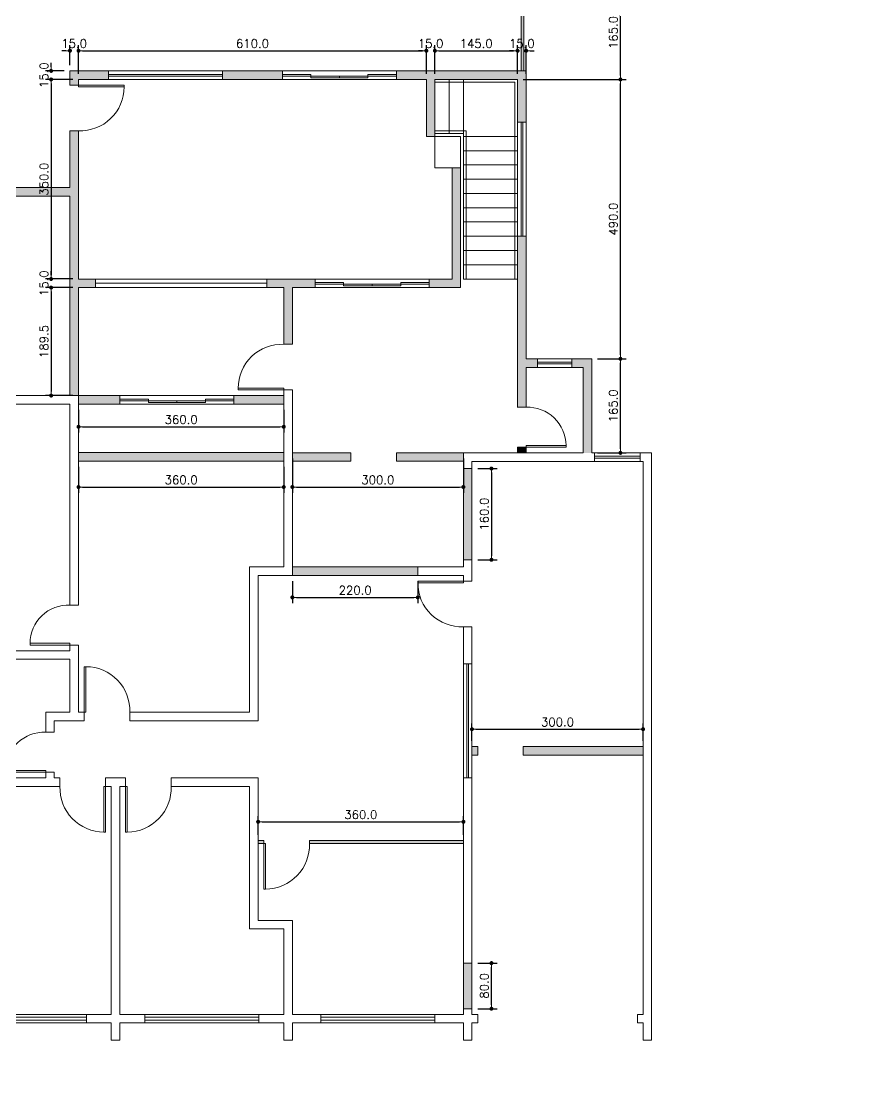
# Model space of a CAD drawing. Header units: millimetres. Extents: x 1206 to 2034, y 106 to 342.
# Drawn here: x 1860.95 to 1875.49, y 135.94 to 154.76 of the extents above; entities that cross this region are included whole.
import ezdxf

# ---------------------------------------------------------------- set-up
doc = ezdxf.new("R2010")
doc.units = ezdxf.units.MM
doc.header["$PDMODE"] = 34
doc.header["$PDSIZE"] = -5
doc.layers.get('0').update_dxf_attribs({"color": 1})
doc.layers.get('DEFPOINTS').update_dxf_attribs({"lineweight": 0})
for name, color, linetype, lineweight in [('AR-ALVENARIA', 7, 'Continuous', 9), ('AR-CARIMBO', 7, 'Continuous', 5), ('AR-CONSTRUIR', 16, 'Continuous', 9), ('AR-COTA', 1, 'Continuous', 5), ('AR-DEMOLIR', 52, 'Continuous', 9), ('AR-DIVISÓRIA', 7, 'Continuous', 5), ('AR-ESCADA', 252, 'Continuous', 5), ('AR-ESQUADRIA', 4, 'Continuous', 5), ('AR-PENA_010', 10, 'Continuous', 9)]:
    doc.layers.add(name, color=color, linetype=linetype, lineweight=lineweight)
doc.styles.add('100_COTAS', font='romans.shx', dxfattribs={"height": 0.15})
doc.dimstyles.new('COTA_100', dxfattribs={"dimtxt": 0.16, "dimasz": 0.07, "dimexe": 0.1, "dimexo": 0.1, "dimgap": 0.05, "dimtad": 1, "dimdec": 1, "dimlfac": 100, "dimzin": 0, "dimdsep": 46, "dimtxsty": '100_COTAS', "dimblk1": 'DOT', "dimblk2": 'DOT', "dimsah": 1, "dimcen": 0.09, "dimclrd": 256, "dimclre": 256, "dimclrt": 7, "dimaunit": 1, "dimadec": 0, "dimazin": 0, "dimtfac": 0.05, "dimtdec": 1, "dimtix": 1, "dimtofl": 0, "dimtmove": 2, "dimatfit": 3, "dimldrblk": 'DOT', "dimfxl": 1, "dimtvp": 0.75, "dimtolj": 1, "dimtzin": 0, "dimarcsym": 0})

# ---------------------------------------------------------------- blocks, each defined once
blk = doc.blocks.new('_DOT')
at = {"color": 0, "linetype": 'ByBlock'}
blk.add_line((-0.5, 0), (-1, 0), dxfattribs=at)
at = {"color": 0, "linetype": 'ByBlock', "const_width": 0.5}
blk.add_lwpolyline([(-0.25, 0, 1), (0.25, 0, 1)], format="xyb", close=True, dxfattribs=at)
blk = doc.blocks.new('*D169')
at = {"layer": 'AR-COTA', "lineweight": -2, "transparency": 16777216}
for p, q in [((1871.051, 148.847), (1871.554, 148.847)), ((1871.454, 147.267), (1871.454, 148.777)), ((1871.051, 147.197), (1871.554, 147.197))]:
    blk.add_line(p, q, dxfattribs=at)
at = {"layer": 'DEFPOINTS', "color": 0, "transparency": 16777216}
for p in [(1870.951, 148.847), (1871.454, 148.847), (1870.951, 147.197)]:
    blk.add_point(p, dxfattribs=at)
at = {"layer": 'AR-COTA', "lineweight": -2, "transparency": 16777216, "xscale": 0.07, "yscale": 0.07, "zscale": 0.07}
for p, rotation in [((1871.454, 148.847), 90), ((1871.454, 147.197), 270)]:
    blk.add_blockref('_DOT', p, dxfattribs=dict(at, rotation=rotation))
at = {"layer": 'AR-COTA', "color": 7, "transparency": 16777216, "insert": (1871.329, 148.022), "char_height": 0.15, "attachment_point": 5, "rotation": 90, "style": '100_COTAS'}
blk.add_mtext('\\A1;165.0', dxfattribs=at)
blk = doc.blocks.new('*D170')
at = {"layer": 'AR-COTA', "lineweight": -2, "transparency": 16777216}
for p, q in [((1869.751, 153.747), (1871.554, 153.747)), ((1871.454, 148.917), (1871.454, 153.677)), ((1871.051, 148.847), (1871.554, 148.847))]:
    blk.add_line(p, q, dxfattribs=at)
at = {"layer": 'DEFPOINTS', "color": 0, "transparency": 16777216}
for p in [(1869.651, 153.747), (1871.454, 153.747), (1870.951, 148.847)]:
    blk.add_point(p, dxfattribs=at)
at = {"layer": 'AR-COTA', "lineweight": -2, "transparency": 16777216, "xscale": 0.07, "yscale": 0.07, "zscale": 0.07}
for p, rotation in [((1871.454, 153.747), 90), ((1871.454, 148.847), 270)]:
    blk.add_blockref('_DOT', p, dxfattribs=dict(at, rotation=rotation))
at = {"layer": 'AR-COTA', "color": 7, "transparency": 16777216, "insert": (1871.329, 151.297), "char_height": 0.15, "attachment_point": 5, "rotation": 90, "style": '100_COTAS'}
blk.add_mtext('\\A1;490.0', dxfattribs=at)
blk = doc.blocks.new('*D171')
at = {"layer": 'AR-COTA', "lineweight": -2, "transparency": 16777216}
for p, q in [((1869.901, 155.397), (1871.554, 155.397)), ((1871.454, 153.817), (1871.454, 155.327)), ((1869.751, 153.747), (1871.554, 153.747))]:
    blk.add_line(p, q, dxfattribs=at)
at = {"layer": 'DEFPOINTS', "color": 0, "transparency": 16777216}
for p in [(1869.801, 155.397), (1871.454, 155.397), (1869.651, 153.747)]:
    blk.add_point(p, dxfattribs=at)
at = {"layer": 'AR-COTA', "lineweight": -2, "transparency": 16777216, "xscale": 0.07, "yscale": 0.07, "zscale": 0.07}
for p, rotation in [((1871.454, 155.397), 90), ((1871.454, 153.747), 270)]:
    blk.add_blockref('_DOT', p, dxfattribs=dict(at, rotation=rotation))
at = {"layer": 'AR-COTA', "color": 7, "transparency": 16777216, "insert": (1871.329, 154.572), "char_height": 0.15, "attachment_point": 5, "rotation": 90, "style": '100_COTAS'}
blk.add_mtext('\\A1;165.0', dxfattribs=at)
blk = doc.blocks.new('*D173')
at = {"layer": 'AR-COTA', "lineweight": -2, "transparency": 16777216}
for p, q in [((1861.951, 153.847), (1861.951, 154.351)), ((1868.051, 153.847), (1868.051, 154.351)), ((1862.021, 154.251), (1867.981, 154.251))]:
    blk.add_line(p, q, dxfattribs=at)
at = {"layer": 'DEFPOINTS', "color": 0, "transparency": 16777216}
for p in [(1868.051, 154.251), (1861.951, 153.747), (1868.051, 153.747)]:
    blk.add_point(p, dxfattribs=at)
at = {"layer": 'AR-COTA', "lineweight": -2, "transparency": 16777216, "xscale": 0.07, "yscale": 0.07, "zscale": 0.07, "rotation": 180}
blk.add_blockref('_DOT', (1861.951, 154.251), dxfattribs=at)
at = {"layer": 'AR-COTA', "lineweight": -2, "transparency": 16777216, "xscale": 0.07, "yscale": 0.07, "zscale": 0.07}
blk.add_blockref('_DOT', (1868.051, 154.251), dxfattribs=at)
at = {"layer": 'AR-COTA', "color": 7, "transparency": 16777216, "insert": (1865.001, 154.376), "char_height": 0.15, "attachment_point": 5, "style": '100_COTAS'}
blk.add_mtext('\\A1;610.0', dxfattribs=at)
blk = doc.blocks.new('*D174')
at = {"layer": 'AR-COTA', "lineweight": -2, "transparency": 16777216}
for p, q in [((1868.051, 153.847), (1868.051, 154.351)), ((1868.201, 153.847), (1868.201, 154.351)), ((1867.981, 154.251), (1867.911, 154.251)), ((1868.271, 154.251), (1868.341, 154.251))]:
    blk.add_line(p, q, dxfattribs=at)
at = {"layer": 'DEFPOINTS', "color": 0, "transparency": 16777216}
for p in [(1868.201, 154.251), (1868.051, 153.747), (1868.201, 153.747)]:
    blk.add_point(p, dxfattribs=at)
at = {"layer": 'AR-COTA', "lineweight": -2, "transparency": 16777216, "xscale": 0.07, "yscale": 0.07, "zscale": 0.07}
blk.add_blockref('_DOT', (1868.051, 154.251), dxfattribs=at)
at = {"layer": 'AR-COTA', "lineweight": -2, "transparency": 16777216, "xscale": 0.07, "yscale": 0.07, "zscale": 0.07, "rotation": 180}
blk.add_blockref('_DOT', (1868.201, 154.251), dxfattribs=at)
at = {"layer": 'AR-COTA', "color": 7, "transparency": 16777216, "insert": (1868.126, 154.376), "char_height": 0.15, "attachment_point": 5, "style": '100_COTAS'}
blk.add_mtext('\\A1;15.0', dxfattribs=at)
blk = doc.blocks.new('*D175')
at = {"layer": 'AR-COTA', "lineweight": -2, "transparency": 16777216}
for p, q in [((1868.201, 153.847), (1868.201, 154.351)), ((1869.651, 153.847), (1869.651, 154.351)), ((1868.271, 154.251), (1869.581, 154.251))]:
    blk.add_line(p, q, dxfattribs=at)
at = {"layer": 'DEFPOINTS', "color": 0, "transparency": 16777216}
for p in [(1869.651, 154.251), (1868.201, 153.747), (1869.651, 153.747)]:
    blk.add_point(p, dxfattribs=at)
at = {"layer": 'AR-COTA', "lineweight": -2, "transparency": 16777216, "xscale": 0.07, "yscale": 0.07, "zscale": 0.07, "rotation": 180}
blk.add_blockref('_DOT', (1868.201, 154.251), dxfattribs=at)
at = {"layer": 'AR-COTA', "lineweight": -2, "transparency": 16777216, "xscale": 0.07, "yscale": 0.07, "zscale": 0.07}
blk.add_blockref('_DOT', (1869.651, 154.251), dxfattribs=at)
at = {"layer": 'AR-COTA', "color": 7, "transparency": 16777216, "insert": (1868.926, 154.376), "char_height": 0.15, "attachment_point": 5, "style": '100_COTAS'}
blk.add_mtext('\\A1;145.0', dxfattribs=at)
blk = doc.blocks.new('*D176')
at = {"layer": 'AR-COTA', "lineweight": -2, "transparency": 16777216}
for p, q in [((1869.651, 153.847), (1869.651, 154.351)), ((1869.801, 153.847), (1869.801, 154.351)), ((1869.581, 154.251), (1869.511, 154.251)), ((1869.871, 154.251), (1869.941, 154.251))]:
    blk.add_line(p, q, dxfattribs=at)
at = {"layer": 'DEFPOINTS', "color": 0, "transparency": 16777216}
for p in [(1869.801, 154.251), (1869.651, 153.747), (1869.801, 153.747)]:
    blk.add_point(p, dxfattribs=at)
at = {"layer": 'AR-COTA', "lineweight": -2, "transparency": 16777216, "xscale": 0.07, "yscale": 0.07, "zscale": 0.07}
blk.add_blockref('_DOT', (1869.651, 154.251), dxfattribs=at)
at = {"layer": 'AR-COTA', "lineweight": -2, "transparency": 16777216, "xscale": 0.07, "yscale": 0.07, "zscale": 0.07, "rotation": 180}
blk.add_blockref('_DOT', (1869.801, 154.251), dxfattribs=at)
at = {"layer": 'AR-COTA', "color": 7, "transparency": 16777216, "insert": (1869.726, 154.376), "char_height": 0.15, "attachment_point": 5, "style": '100_COTAS'}
blk.add_mtext('\\A1;15.0', dxfattribs=at)
blk = doc.blocks.new('*D177')
at = {"layer": 'AR-COTA', "lineweight": -2, "transparency": 16777216}
for p, q in [((1861.801, 153.997), (1861.801, 154.351)), ((1861.951, 153.847), (1861.951, 154.351)), ((1861.731, 154.251), (1861.661, 154.251)), ((1862.021, 154.251), (1862.091, 154.251))]:
    blk.add_line(p, q, dxfattribs=at)
at = {"layer": 'DEFPOINTS', "color": 0, "transparency": 16777216}
for p in [(1861.801, 154.251), (1861.801, 153.897), (1861.951, 153.747)]:
    blk.add_point(p, dxfattribs=at)
at = {"layer": 'AR-COTA', "lineweight": -2, "transparency": 16777216, "xscale": 0.07, "yscale": 0.07, "zscale": 0.07}
blk.add_blockref('_DOT', (1861.801, 154.251), dxfattribs=at)
at = {"layer": 'AR-COTA', "lineweight": -2, "transparency": 16777216, "xscale": 0.07, "yscale": 0.07, "zscale": 0.07, "rotation": 180}
blk.add_blockref('_DOT', (1861.951, 154.251), dxfattribs=at)
at = {"layer": 'AR-COTA', "color": 7, "transparency": 16777216, "insert": (1861.876, 154.376), "char_height": 0.15, "attachment_point": 5, "style": '100_COTAS'}
blk.add_mtext('\\A1;15.0', dxfattribs=at)
blk = doc.blocks.new('*D178')
at = {"layer": 'AR-COTA', "lineweight": -2, "transparency": 16777216}
for p, q in [((1861.471, 153.967), (1861.471, 154.037)), ((1861.701, 153.897), (1861.371, 153.897)), ((1861.851, 153.747), (1861.371, 153.747)), ((1861.471, 153.677), (1861.471, 153.607))]:
    blk.add_line(p, q, dxfattribs=at)
at = {"layer": 'DEFPOINTS', "color": 0, "transparency": 16777216}
for p in [(1861.801, 153.897), (1861.471, 153.747), (1861.951, 153.747)]:
    blk.add_point(p, dxfattribs=at)
at = {"layer": 'AR-COTA', "lineweight": -2, "transparency": 16777216, "xscale": 0.07, "yscale": 0.07, "zscale": 0.07}
for p, rotation in [((1861.471, 153.897), 270), ((1861.471, 153.747), 90)]:
    blk.add_blockref('_DOT', p, dxfattribs=dict(at, rotation=rotation))
at = {"layer": 'AR-COTA', "color": 7, "transparency": 16777216, "insert": (1861.346, 153.822), "char_height": 0.15, "attachment_point": 5, "rotation": 90, "style": '100_COTAS'}
blk.add_mtext('\\A1;15.0', dxfattribs=at)
blk = doc.blocks.new('*D179')
at = {"layer": 'AR-COTA', "lineweight": -2, "transparency": 16777216}
for p, q in [((1861.851, 153.747), (1861.371, 153.747)), ((1861.471, 153.677), (1861.471, 150.317)), ((1861.851, 150.247), (1861.371, 150.247))]:
    blk.add_line(p, q, dxfattribs=at)
at = {"layer": 'DEFPOINTS', "color": 0, "transparency": 16777216}
for p in [(1861.951, 153.747), (1861.471, 150.247), (1861.951, 150.247)]:
    blk.add_point(p, dxfattribs=at)
at = {"layer": 'AR-COTA', "lineweight": -2, "transparency": 16777216, "xscale": 0.07, "yscale": 0.07, "zscale": 0.07}
for p, rotation in [((1861.471, 153.747), 90), ((1861.471, 150.247), 270)]:
    blk.add_blockref('_DOT', p, dxfattribs=dict(at, rotation=rotation))
at = {"layer": 'AR-COTA', "color": 7, "transparency": 16777216, "insert": (1861.346, 151.997), "char_height": 0.15, "attachment_point": 5, "rotation": 90, "style": '100_COTAS'}
blk.add_mtext('\\A1;350.0', dxfattribs=at)
blk = doc.blocks.new('*D180')
at = {"layer": 'AR-COTA', "lineweight": -2, "transparency": 16777216}
for p, q in [((1861.851, 150.097), (1861.371, 150.097)), ((1861.471, 150.027), (1861.471, 148.272)), ((1861.851, 148.202), (1861.371, 148.202))]:
    blk.add_line(p, q, dxfattribs=at)
at = {"layer": 'DEFPOINTS', "color": 0, "transparency": 16777216}
for p in [(1861.951, 150.097), (1861.471, 148.202), (1861.951, 148.202)]:
    blk.add_point(p, dxfattribs=at)
at = {"layer": 'AR-COTA', "lineweight": -2, "transparency": 16777216, "xscale": 0.07, "yscale": 0.07, "zscale": 0.07}
for p, rotation in [((1861.471, 150.097), 90), ((1861.471, 148.202), 270)]:
    blk.add_blockref('_DOT', p, dxfattribs=dict(at, rotation=rotation))
at = {"layer": 'AR-COTA', "color": 7, "transparency": 16777216, "insert": (1861.346, 149.149), "char_height": 0.15, "attachment_point": 5, "rotation": 90, "style": '100_COTAS'}
blk.add_mtext('\\A1;189.5', dxfattribs=at)
blk = doc.blocks.new('*D181')
at = {"layer": 'AR-COTA', "lineweight": -2, "transparency": 16777216}
for p, q in [((1861.851, 150.247), (1861.371, 150.247)), ((1861.471, 150.317), (1861.471, 150.387)), ((1861.851, 150.097), (1861.371, 150.097)), ((1861.471, 150.027), (1861.471, 149.957))]:
    blk.add_line(p, q, dxfattribs=at)
at = {"layer": 'DEFPOINTS', "color": 0, "transparency": 16777216}
for p in [(1861.951, 150.247), (1861.471, 150.097), (1861.951, 150.097)]:
    blk.add_point(p, dxfattribs=at)
at = {"layer": 'AR-COTA', "lineweight": -2, "transparency": 16777216, "xscale": 0.07, "yscale": 0.07, "zscale": 0.07}
for p, rotation in [((1861.471, 150.247), 270), ((1861.471, 150.097), 90)]:
    blk.add_blockref('_DOT', p, dxfattribs=dict(at, rotation=rotation))
at = {"layer": 'AR-COTA', "color": 7, "transparency": 16777216, "insert": (1861.346, 150.172), "char_height": 0.15, "attachment_point": 5, "rotation": 90, "style": '100_COTAS'}
blk.add_mtext('\\A1;15.0', dxfattribs=at)
blk = doc.blocks.new('*D182')
at = {"layer": 'AR-COTA', "lineweight": -2, "transparency": 16777216}
for p, q in [((1861.951, 147.952), (1861.951, 147.555)), ((1865.551, 147.952), (1865.551, 147.555)), ((1862.021, 147.655), (1865.481, 147.655))]:
    blk.add_line(p, q, dxfattribs=at)
at = {"layer": 'DEFPOINTS', "color": 0, "transparency": 16777216}
for p in [(1861.951, 148.052), (1865.551, 148.052), (1865.551, 147.655)]:
    blk.add_point(p, dxfattribs=at)
at = {"layer": 'AR-COTA', "lineweight": -2, "transparency": 16777216, "xscale": 0.07, "yscale": 0.07, "zscale": 0.07, "rotation": 180}
blk.add_blockref('_DOT', (1861.951, 147.655), dxfattribs=at)
at = {"layer": 'AR-COTA', "lineweight": -2, "transparency": 16777216, "xscale": 0.07, "yscale": 0.07, "zscale": 0.07}
blk.add_blockref('_DOT', (1865.551, 147.655), dxfattribs=at)
at = {"layer": 'AR-COTA', "color": 7, "transparency": 16777216, "insert": (1863.751, 147.78), "char_height": 0.15, "attachment_point": 5, "style": '100_COTAS'}
blk.add_mtext('\\A1;360.0', dxfattribs=at)
blk = doc.blocks.new('*D183')
at = {"layer": 'AR-COTA', "lineweight": -2, "transparency": 16777216}
for p, q in [((1868.951, 146.922), (1869.292, 146.922)), ((1869.192, 146.852), (1869.192, 145.392)), ((1868.951, 145.322), (1869.292, 145.322))]:
    blk.add_line(p, q, dxfattribs=at)
at = {"layer": 'DEFPOINTS', "color": 0, "transparency": 16777216}
for p in [(1868.851, 146.922), (1868.851, 145.322), (1869.192, 145.322)]:
    blk.add_point(p, dxfattribs=at)
at = {"layer": 'AR-COTA', "lineweight": -2, "transparency": 16777216, "xscale": 0.07, "yscale": 0.07, "zscale": 0.07}
for p, rotation in [((1869.192, 146.922), 90), ((1869.192, 145.322), 270)]:
    blk.add_blockref('_DOT', p, dxfattribs=dict(at, rotation=rotation))
at = {"layer": 'AR-COTA', "color": 7, "transparency": 16777216, "insert": (1869.067, 146.122), "char_height": 0.15, "attachment_point": 5, "rotation": 90, "style": '100_COTAS'}
blk.add_mtext('\\A1;160.0', dxfattribs=at)
blk = doc.blocks.new('*D184')
at = {"layer": 'AR-COTA', "lineweight": -2, "transparency": 16777216}
for p, q in [((1868.951, 138.247), (1869.292, 138.247)), ((1869.192, 137.517), (1869.192, 138.177)), ((1868.951, 137.447), (1869.292, 137.447))]:
    blk.add_line(p, q, dxfattribs=at)
at = {"layer": 'DEFPOINTS', "color": 0, "transparency": 16777216}
for p in [(1868.851, 138.247), (1869.192, 138.247), (1868.851, 137.447)]:
    blk.add_point(p, dxfattribs=at)
at = {"layer": 'AR-COTA', "lineweight": -2, "transparency": 16777216, "xscale": 0.07, "yscale": 0.07, "zscale": 0.07}
for p, rotation in [((1869.192, 138.247), 90), ((1869.192, 137.447), 270)]:
    blk.add_blockref('_DOT', p, dxfattribs=dict(at, rotation=rotation))
at = {"layer": 'AR-COTA', "color": 7, "transparency": 16777216, "insert": (1869.067, 137.847), "char_height": 0.15, "attachment_point": 5, "rotation": 90, "style": '100_COTAS'}
blk.add_mtext('\\A1;80.0', dxfattribs=at)
blk = doc.blocks.new('*D185')
at = {"layer": 'AR-COTA', "lineweight": -2, "transparency": 16777216}
for p, q in [((1865.101, 140.497), (1865.101, 140.826)), ((1868.701, 140.497), (1868.701, 140.826)), ((1865.171, 140.726), (1868.631, 140.726))]:
    blk.add_line(p, q, dxfattribs=at)
at = {"layer": 'DEFPOINTS', "color": 0, "transparency": 16777216}
for p in [(1868.701, 140.726), (1865.101, 140.397), (1868.701, 140.397)]:
    blk.add_point(p, dxfattribs=at)
at = {"layer": 'AR-COTA', "lineweight": -2, "transparency": 16777216, "xscale": 0.07, "yscale": 0.07, "zscale": 0.07, "rotation": 180}
blk.add_blockref('_DOT', (1865.101, 140.726), dxfattribs=at)
at = {"layer": 'AR-COTA', "lineweight": -2, "transparency": 16777216, "xscale": 0.07, "yscale": 0.07, "zscale": 0.07}
blk.add_blockref('_DOT', (1868.701, 140.726), dxfattribs=at)
at = {"layer": 'AR-COTA', "color": 7, "transparency": 16777216, "insert": (1866.901, 140.851), "char_height": 0.15, "attachment_point": 5, "style": '100_COTAS'}
blk.add_mtext('\\A1;360.0', dxfattribs=at)
blk = doc.blocks.new('*D186')
at = {"layer": 'AR-COTA', "lineweight": -2, "transparency": 16777216}
for p, q in [((1865.701, 147.097), (1865.701, 146.498)), ((1868.701, 147.097), (1868.701, 146.498)), ((1865.771, 146.598), (1868.631, 146.598))]:
    blk.add_line(p, q, dxfattribs=at)
at = {"layer": 'DEFPOINTS', "color": 0, "transparency": 16777216}
for p in [(1865.701, 147.197), (1868.701, 147.197), (1868.701, 146.598)]:
    blk.add_point(p, dxfattribs=at)
at = {"layer": 'AR-COTA', "lineweight": -2, "transparency": 16777216, "xscale": 0.07, "yscale": 0.07, "zscale": 0.07, "rotation": 180}
blk.add_blockref('_DOT', (1865.701, 146.598), dxfattribs=at)
at = {"layer": 'AR-COTA', "lineweight": -2, "transparency": 16777216, "xscale": 0.07, "yscale": 0.07, "zscale": 0.07}
blk.add_blockref('_DOT', (1868.701, 146.598), dxfattribs=at)
at = {"layer": 'AR-COTA', "color": 7, "transparency": 16777216, "insert": (1867.201, 146.723), "char_height": 0.15, "attachment_point": 5, "style": '100_COTAS'}
blk.add_mtext('\\A1;300.0', dxfattribs=at)
blk = doc.blocks.new('*D187')
at = {"layer": 'AR-COTA', "lineweight": -2, "transparency": 16777216}
for p, q in [((1861.951, 146.952), (1861.951, 146.498)), ((1865.551, 146.952), (1865.551, 146.498)), ((1862.021, 146.598), (1865.481, 146.598))]:
    blk.add_line(p, q, dxfattribs=at)
at = {"layer": 'DEFPOINTS', "color": 0, "transparency": 16777216}
for p in [(1861.951, 147.052), (1865.551, 147.052), (1865.551, 146.598)]:
    blk.add_point(p, dxfattribs=at)
at = {"layer": 'AR-COTA', "lineweight": -2, "transparency": 16777216, "xscale": 0.07, "yscale": 0.07, "zscale": 0.07, "rotation": 180}
blk.add_blockref('_DOT', (1861.951, 146.598), dxfattribs=at)
at = {"layer": 'AR-COTA', "lineweight": -2, "transparency": 16777216, "xscale": 0.07, "yscale": 0.07, "zscale": 0.07}
blk.add_blockref('_DOT', (1865.551, 146.598), dxfattribs=at)
at = {"layer": 'AR-COTA', "color": 7, "transparency": 16777216, "insert": (1863.751, 146.723), "char_height": 0.15, "attachment_point": 5, "style": '100_COTAS'}
blk.add_mtext('\\A1;360.0', dxfattribs=at)
blk = doc.blocks.new('*D188')
at = {"layer": 'AR-COTA', "lineweight": -2, "transparency": 16777216}
for p, q in [((1865.701, 144.947), (1865.701, 144.562)), ((1867.901, 144.947), (1867.901, 144.562)), ((1865.771, 144.662), (1867.831, 144.662))]:
    blk.add_line(p, q, dxfattribs=at)
at = {"layer": 'DEFPOINTS', "color": 0, "transparency": 16777216}
for p in [(1865.701, 145.047), (1867.901, 145.047), (1867.901, 144.662)]:
    blk.add_point(p, dxfattribs=at)
at = {"layer": 'AR-COTA', "lineweight": -2, "transparency": 16777216, "xscale": 0.07, "yscale": 0.07, "zscale": 0.07, "rotation": 180}
blk.add_blockref('_DOT', (1865.701, 144.662), dxfattribs=at)
at = {"layer": 'AR-COTA', "lineweight": -2, "transparency": 16777216, "xscale": 0.07, "yscale": 0.07, "zscale": 0.07}
blk.add_blockref('_DOT', (1867.901, 144.662), dxfattribs=at)
at = {"layer": 'AR-COTA', "color": 7, "transparency": 16777216, "insert": (1866.801, 144.787), "char_height": 0.15, "attachment_point": 5, "style": '100_COTAS'}
blk.add_mtext('\\A1;220.0', dxfattribs=at)
blk = doc.blocks.new('*D189')
at = {"layer": 'AR-COTA', "lineweight": -2, "transparency": 16777216}
for p, q in [((1868.851, 142.147), (1868.851, 142.45)), ((1868.921, 142.35), (1871.781, 142.35)), ((1871.851, 142.147), (1871.851, 142.45))]:
    blk.add_line(p, q, dxfattribs=at)
at = {"layer": 'DEFPOINTS', "color": 0, "transparency": 16777216}
for p in [(1871.851, 142.35), (1868.851, 142.047), (1871.851, 142.047)]:
    blk.add_point(p, dxfattribs=at)
at = {"layer": 'AR-COTA', "lineweight": -2, "transparency": 16777216, "xscale": 0.07, "yscale": 0.07, "zscale": 0.07, "rotation": 180}
blk.add_blockref('_DOT', (1868.851, 142.35), dxfattribs=at)
at = {"layer": 'AR-COTA', "lineweight": -2, "transparency": 16777216, "xscale": 0.07, "yscale": 0.07, "zscale": 0.07}
blk.add_blockref('_DOT', (1871.851, 142.35), dxfattribs=at)
at = {"layer": 'AR-COTA', "color": 7, "transparency": 16777216, "insert": (1870.351, 142.475), "char_height": 0.15, "attachment_point": 5, "style": '100_COTAS'}
blk.add_mtext('\\A1;300.0', dxfattribs=at)

msp = doc.modelspace()

# ---------------------------------------------------------------- hatches: boundary and pattern name
at = {"layer": 'AR-CONSTRUIR'}
h = msp.add_hatch(color=256, dxfattribs=at)
h.dxf.hatch_style = 1
h.paths.add_polyline_path([(1859.7009, 155.3968), (1859.5009, 155.3968), (1859.5009, 155.1968), (1859.7009, 155.1968)])
h.paths.add_polyline_path([(1864.5509, 155.3568), (1859.7009, 155.3568), (1859.7009, 155.3068), (1864.5509, 155.3068)])
h.paths.add_polyline_path([(1864.7509, 155.3968), (1864.5509, 155.3968), (1864.5509, 155.1968), (1864.7509, 155.1968)])
h.paths.add_polyline_path([(1869.6009, 155.3568), (1864.7509, 155.3568), (1864.7509, 155.3068), (1869.6009, 155.3068)])
h.paths.add_polyline_path([(1869.8009, 155.3968), (1869.6009, 155.3968), (1869.6009, 155.1968), (1869.8009, 155.1968)])
h.paths.add_polyline_path([(1869.7609, 155.1968), (1869.7109, 155.1968), (1869.7109, 153.8968), (1869.7609, 153.8968)])
h.paths.add_polyline_path([(1869.8009, 153.8968), (1867.5259, 153.8968), (1867.5259, 153.7468), (1868.0509, 153.7468), (1868.0509, 152.7468), (1868.2009, 152.7468), (1868.2009, 153.7468), (1869.6509, 153.7468), (1869.6509, 152.9968), (1869.8009, 152.9968)])
h.paths.add_polyline_path([(1868.6509, 152.1968), (1868.5009, 152.1968), (1868.5009, 150.2468), (1868.6509, 150.2468)])
h.paths.add_polyline_path([(1869.8009, 150.2468), (1869.6509, 150.2468), (1869.6509, 147.9968), (1869.8009, 147.9968), (1869.8009, 148.8468)])
h.paths.add_polyline_path([(1869.8009, 150.9968), (1869.6509, 150.9968), (1869.6509, 150.2468), (1869.8009, 150.2468)])
h.paths.add_polyline_path([(1870.0009, 148.8468), (1869.8009, 148.8468), (1869.8009, 148.6968), (1870.0009, 148.6968)])
h.paths.add_polyline_path([(1870.9509, 148.8468), (1870.6009, 148.8468), (1870.6009, 148.6968), (1870.8009, 148.6968), (1870.8009, 147.1968), (1870.9509, 147.1968)])
h.paths.add_polyline_path([(1868.6509, 150.2468), (1868.1009, 150.2468), (1868.1009, 150.0968), (1868.6509, 150.0968)])
h.paths.add_polyline_path([(1866.1009, 150.2468), (1865.2509, 150.2468), (1865.2509, 150.0968), (1865.5509, 150.0968), (1865.5509, 149.1018), (1865.7009, 149.1018), (1865.7009, 150.0968), (1866.1009, 150.0968)])
h.paths.add_polyline_path([(1862.2509, 150.2468), (1861.8009, 150.2468), (1861.8009, 148.2018), (1861.9509, 148.2018), (1861.9509, 150.0968), (1862.2509, 150.0968)])
h.paths.add_polyline_path([(1862.6759, 148.2018), (1861.9509, 148.2018), (1861.9509, 148.0518), (1862.6759, 148.0518)])
h.paths.add_polyline_path([(1865.5509, 148.2018), (1864.6759, 148.2018), (1864.6759, 148.0518), (1865.5509, 148.0518)])
h.paths.add_polyline_path([(1861.9509, 152.8468), (1861.8009, 152.8468), (1861.8009, 151.8518), (1860.5509, 151.8518), (1860.5509, 151.7018), (1861.8009, 151.7018), (1861.8009, 150.2468), (1861.9509, 150.2468)])
h.paths.add_polyline_path([(1862.4759, 153.8968), (1861.8009, 153.8968), (1861.8009, 153.6468), (1861.9509, 153.6468), (1861.9509, 153.7468), (1862.4759, 153.7468)])
h.paths.add_polyline_path([(1865.5259, 153.8968), (1864.4759, 153.8968), (1864.4759, 153.7468), (1865.5259, 153.7468)])
h.paths.add_polyline_path([(1859.7509, 151.8518), (1859.5009, 151.8518), (1859.5009, 150.9518), (1859.6509, 150.9518), (1859.6509, 151.7018), (1859.7509, 151.7018)])
h.paths.add_polyline_path([(1859.5909, 155.1968), (1859.5409, 155.1968), (1859.5409, 151.8518), (1859.5909, 151.8518)])
h.paths.add_polyline_path([(1859.6509, 148.9518), (1859.5009, 148.9518), (1859.5009, 148.2018), (1859.6509, 148.2018)])
h = msp.add_hatch(color=256, dxfattribs=at)
h.dxf.hatch_style = 1
h.paths.add_polyline_path([(1869.8009, 147.2968), (1869.6509, 147.2968), (1869.6509, 147.1968), (1869.8009, 147.1968)])
h = msp.add_hatch(color=256, dxfattribs=at)
h.dxf.hatch_style = 1
h.paths.add_polyline_path([(1868.8509, 146.9218), (1868.7009, 146.9218), (1868.7009, 145.3218), (1868.8509, 145.3218)])
h.paths.add_polyline_path([(1868.8509, 138.2468), (1868.7009, 138.2468), (1868.7009, 137.4468), (1868.8509, 137.4468)])
h = msp.add_hatch(color=256, dxfattribs=at)
h.dxf.hatch_style = 1
h.paths.add_polyline_path([(1868.7009, 140.3968), (1866.0009, 140.3968), (1866.0009, 140.3468), (1868.7009, 140.3468)])
h.paths.add_polyline_path([(1865.2009, 140.3968), (1865.1009, 140.3968), (1865.1009, 140.3468), (1865.2009, 140.3468)])
at = {"layer": 'AR-DEMOLIR'}
h = msp.add_hatch(color=256, dxfattribs=at)
h.dxf.hatch_style = 1
h.paths.add_polyline_path([(1865.5509, 147.2018), (1861.9509, 147.2018), (1861.9509, 147.0518), (1865.5509, 147.0518)])
h.paths.add_polyline_path([(1866.7259, 147.1968), (1865.7009, 147.1968), (1865.7009, 147.0518), (1866.7259, 147.0518)])
h.paths.add_polyline_path([(1868.7009, 147.1968), (1867.5259, 147.1968), (1867.5259, 147.0518), (1868.7009, 147.0518)])
h.paths.add_polyline_path([(1867.9009, 145.1968), (1865.7009, 145.1968), (1865.7009, 145.0468), (1867.9009, 145.0468)])
h = msp.add_hatch(color=256, dxfattribs=at)
h.dxf.hatch_style = 1
h.paths.add_polyline_path([(1871.8509, 142.0468), (1869.7509, 142.0468), (1869.7509, 141.8968), (1871.8509, 141.8968)])
h.paths.add_polyline_path([(1868.9509, 142.0468), (1868.8509, 142.0468), (1868.8509, 141.8968), (1868.9509, 141.8968)])

# ---------------------------------------------------------------- linework, layer by layer
at = {"layer": 'AR-ALVENARIA', "color": 8}
for p, q in [((1862.4759, 153.8968), (1861.8009, 153.8968)), ((1861.8009, 153.8968), (1861.8009, 153.6468)), ((1862.4759, 153.7468), (1862.4759, 153.8968)), ((1864.4759, 153.8968), (1865.5259, 153.8968)), ((1864.4759, 153.7468), (1864.4759, 153.8968)), ((1865.5259, 153.7468), (1865.5259, 153.8968)), ((1869.8009, 152.9968), (1869.8009, 153.8968)), ((1861.9509, 153.6468), (1861.8009, 153.6468)), ((1862.4759, 153.7468), (1861.9509, 153.7468)), ((1861.9509, 153.6468), (1861.9509, 153.7468)), ((1861.9509, 153.7468), (1862.4759, 153.7468)), ((1861.9509, 153.7468), (1861.9509, 153.6468)), ((1865.5259, 153.7468), (1864.4759, 153.7468)), ((1868.0509, 152.7468), (1868.0509, 153.7468)), ((1868.2009, 152.7468), (1868.2009, 153.7468)), ((1869.6509, 153.7468), (1869.6509, 152.9968)), ((1869.8009, 152.9968), (1869.8009, 153.7468)), ((1861.8009, 152.8468), (1861.8009, 151.8518)), ((1861.8009, 152.8468), (1861.9509, 152.8468)), ((1861.9509, 150.2468), (1861.9509, 152.8468)), ((1869.6509, 152.9968), (1869.8009, 152.9968)), ((1869.6509, 152.9968), (1869.6509, 150.9968)), ((1868.2009, 152.7468), (1868.0509, 152.7468)), ((1868.2009, 152.1968), (1868.2009, 152.7468)), ((1868.2009, 152.7468), (1868.6509, 152.7468)), ((1868.6509, 152.1968), (1868.6509, 152.7468)), ((1868.6509, 152.1968), (1868.2009, 152.1968)), ((1868.5009, 152.1968), (1868.5009, 150.2468)), ((1868.5009, 150.2468), (1868.5009, 152.1968)), ((1868.6509, 152.1968), (1868.6509, 150.0968)), ((1861.8009, 151.8518), (1860.5509, 151.8518)), ((1861.8009, 151.7018), (1860.5509, 151.7018)), ((1861.8009, 151.7018), (1861.8009, 148.2018)), ((1869.8009, 150.9968), (1869.6509, 150.9968)), ((1869.6509, 150.9968), (1869.6509, 150.2468)), ((1869.8009, 148.8468), (1869.8009, 150.9968)), ((1869.8009, 150.2468), (1869.8009, 150.9968)), ((1862.2509, 150.2468), (1861.9509, 150.2468)), ((1862.2509, 150.2468), (1862.2509, 150.0968)), ((1866.1009, 150.2468), (1865.2509, 150.2468)), ((1865.2509, 150.0968), (1865.2509, 150.2468)), ((1866.1009, 150.2468), (1866.1009, 150.0968)), ((1868.1009, 150.2468), (1868.1009, 150.0968)), ((1868.1009, 150.2468), (1868.5009, 150.2468)), ((1869.6509, 147.9942), (1869.6509, 150.2468)), ((1862.2509, 150.0968), (1861.9509, 150.0968)), ((1861.9509, 148.2018), (1861.9509, 150.0968)), ((1865.5509, 150.0968), (1865.2509, 150.0968)), ((1865.5509, 149.1018), (1865.5509, 150.0968)), ((1865.7009, 149.1018), (1865.7009, 150.0968)), ((1866.1009, 150.0968), (1865.7009, 150.0968)), ((1868.6509, 150.0968), (1868.1009, 150.0968)), ((1865.7009, 149.1018), (1865.5509, 149.1018)), ((1870.0009, 148.8468), (1869.8009, 148.8468)), ((1870.0009, 148.8468), (1870.0009, 148.6968)), ((1870.9509, 148.8468), (1870.6009, 148.8468)), ((1870.6009, 148.6968), (1870.6009, 148.8468)), ((1870.9509, 147.1968), (1870.9509, 148.8468)), ((1869.8009, 147.9942), (1869.8009, 148.6968)), ((1870.0009, 148.6968), (1869.8009, 148.6968)), ((1870.8009, 148.6968), (1870.6009, 148.6968)), ((1870.8009, 147.1968), (1870.8009, 148.6968)), ((1859.6509, 148.2018), (1861.8009, 148.2018)), ((1861.9509, 148.2018), (1862.6759, 148.2018)), ((1865.5509, 145.1968), (1865.5509, 148.3018)), ((1865.5509, 148.2018), (1865.5509, 148.3018)), ((1865.5509, 148.3018), (1865.7009, 148.3018)), ((1865.7009, 145.0468), (1865.7009, 148.3018)), ((1859.6509, 148.0518), (1861.8009, 148.0518)), ((1861.8009, 148.0518), (1861.8009, 144.5268)), ((1861.9509, 148.0518), (1861.9509, 144.5268)), ((1869.6509, 147.9942), (1869.6509, 147.9968)), ((1869.6509, 147.9968), (1869.8009, 147.9968)), ((1868.7009, 147.1968), (1868.7009, 145.1968)), ((1869.6509, 147.1968), (1868.7009, 147.1968)), ((1869.6509, 147.1968), (1869.6509, 147.2968)), ((1869.8009, 147.2968), (1869.6509, 147.2968)), ((1869.8009, 147.1968), (1869.8009, 147.2968)), ((1869.8009, 147.1968), (1869.8009, 147.2968)), ((1870.8009, 147.1968), (1869.8009, 147.1968)), ((1871.0009, 147.1968), (1870.9509, 147.1968)), ((1871.0009, 147.1968), (1871.0009, 147.0468)), ((1872.0009, 147.1968), (1871.8009, 147.1968)), ((1871.8009, 147.0468), (1871.8009, 147.1968)), ((1872.0009, 136.8968), (1872.0009, 147.1968)), ((1868.8509, 147.0468), (1868.8509, 144.9468)), ((1868.8509, 147.0468), (1871.0009, 147.0468)), ((1871.8009, 147.0468), (1871.8509, 147.0468)), ((1871.8509, 137.3468), (1871.8509, 147.0468)), ((1868.8509, 146.9218), (1868.7009, 146.9218)), ((1868.7009, 145.3218), (1868.8509, 145.3218)), ((1864.9509, 142.6468), (1864.9509, 145.1968)), ((1864.9509, 145.1968), (1865.5509, 145.1968)), ((1867.9009, 145.0468), (1867.9009, 145.1968)), ((1867.9009, 145.1968), (1868.7009, 145.1968)), ((1865.1009, 142.4968), (1865.1009, 145.0468)), ((1865.1009, 145.0468), (1865.7009, 145.0468)), ((1868.7009, 145.0468), (1867.9009, 145.0468)), ((1868.7009, 145.0468), (1868.7009, 144.9468)), ((1868.7009, 145.0468), (1868.7009, 144.9468)), ((1868.7009, 144.9468), (1868.8509, 144.9468)), ((1861.9509, 144.5268), (1861.8009, 144.5268)), ((1868.7009, 144.1468), (1868.7009, 143.4968)), ((1868.8509, 144.1468), (1868.7009, 144.1468)), ((1868.8509, 144.1468), (1868.8509, 143.4968)), ((1861.8009, 143.7268), (1861.8009, 143.8268)), ((1861.8009, 143.8268), (1861.9509, 143.8268)), ((1861.9509, 143.8268), (1861.9509, 142.6468)), ((1860.8009, 143.7268), (1861.8009, 143.7268)), ((1860.6509, 143.5768), (1861.8009, 143.5768)), ((1861.8009, 142.6468), (1861.8009, 143.5768)), ((1861.8009, 143.5768), (1861.8009, 142.6468)), ((1868.8509, 143.4968), (1868.7009, 143.4968)), ((1861.3759, 142.2968), (1861.3759, 142.6468)), ((1861.8009, 142.6468), (1861.3759, 142.6468)), ((1861.5259, 142.2968), (1861.5259, 142.4968)), ((1861.5259, 142.4968), (1862.0509, 142.4968)), ((1861.9509, 142.6468), (1862.0509, 142.6468)), ((1862.0509, 142.6468), (1862.0509, 142.4968)), ((1862.8509, 142.6468), (1864.9509, 142.6468)), ((1862.8509, 142.6468), (1862.8509, 142.4968)), ((1862.8509, 142.4968), (1865.1009, 142.4968)), ((1861.5259, 142.2968), (1861.3759, 142.2968)), ((1868.9509, 142.0468), (1868.8509, 142.0468)), ((1868.9509, 141.8968), (1868.9509, 142.0468)), ((1871.8509, 142.0468), (1869.7509, 142.0468)), ((1869.7509, 142.0468), (1869.7509, 141.8968)), ((1868.9509, 141.8968), (1868.8509, 141.8968)), ((1871.8509, 141.8968), (1869.7509, 141.8968)), ((1861.3759, 141.4968), (1861.3759, 141.5968)), ((1861.3759, 141.5968), (1861.5259, 141.5968)), ((1861.5259, 141.4968), (1861.5259, 141.5968)), ((1861.3759, 141.4968), (1859.6509, 141.4968)), ((1861.6259, 141.4968), (1861.5259, 141.4968)), ((1861.6259, 141.4968), (1861.6259, 141.3468)), ((1862.7759, 141.4968), (1862.4259, 141.4968)), ((1862.4259, 141.3468), (1862.4259, 141.4968)), ((1862.7759, 141.3468), (1862.7759, 141.4968)), ((1865.1009, 141.4968), (1863.5759, 141.4968)), ((1863.5759, 141.4968), (1863.5759, 141.3468)), ((1865.1009, 138.9968), (1865.1009, 141.4968)), ((1868.7009, 141.4968), (1868.7009, 137.3468)), ((1868.7009, 141.4968), (1868.8509, 141.4968)), ((1868.8509, 141.4968), (1868.8509, 137.3468)), ((1859.6509, 141.3468), (1861.6259, 141.3468)), ((1862.4259, 141.3468), (1862.5259, 141.3468)), ((1862.5259, 141.3468), (1862.4259, 141.3468)), ((1862.5259, 137.3468), (1862.5259, 141.3468)), ((1862.6759, 137.3468), (1862.6759, 141.3468)), ((1862.6759, 141.3468), (1862.7759, 141.3468)), ((1862.6759, 141.3468), (1862.7759, 141.3468)), ((1863.5759, 141.3468), (1864.9509, 141.3468)), ((1864.9509, 138.8468), (1864.9509, 141.3468)), ((1865.2009, 140.3968), (1865.1009, 140.3968)), ((1865.2009, 140.2468), (1865.2009, 140.3968)), ((1868.7009, 140.3968), (1866.0009, 140.3968)), ((1866.0009, 140.3968), (1866.0009, 140.2468)), ((1865.7009, 138.9968), (1865.1009, 138.9968)), ((1865.7009, 137.3468), (1865.7009, 138.9968)), ((1865.5509, 138.8468), (1864.9509, 138.8468)), ((1865.5509, 137.3468), (1865.5509, 138.8468)), ((1868.7009, 138.2468), (1868.8509, 138.2468)), ((1868.8509, 137.4468), (1868.7009, 137.4468)), ((1862.5259, 137.3468), (1862.0884, 137.3468)), ((1862.0884, 137.3468), (1862.0884, 137.1968)), ((1863.1134, 137.3468), (1862.6759, 137.3468)), ((1863.1134, 137.1968), (1863.1134, 137.3468)), ((1865.5509, 137.3468), (1865.1134, 137.3468)), ((1865.1134, 137.3468), (1865.1134, 137.1968)), ((1866.2009, 137.3468), (1865.7009, 137.3468)), ((1866.2009, 137.1968), (1866.2009, 137.3468)), ((1868.7009, 137.3468), (1868.2009, 137.3468)), ((1868.2009, 137.3468), (1868.2009, 137.1968)), ((1868.9509, 137.3468), (1868.8509, 137.3468)), ((1868.9509, 137.3468), (1868.9509, 137.1968)), ((1871.8509, 137.3468), (1871.7509, 137.3468)), ((1871.7509, 137.3468), (1871.7509, 137.1968)), ((1862.5259, 137.1968), (1862.0884, 137.1968)), ((1862.5259, 136.8968), (1862.5259, 137.1968)), ((1863.1134, 137.1968), (1862.6759, 137.1968)), ((1862.6759, 136.8968), (1862.6759, 137.1968)), ((1865.5509, 137.1968), (1865.1134, 137.1968)), ((1865.5509, 136.8968), (1865.5509, 137.1968)), ((1866.2009, 137.1968), (1865.7009, 137.1968)), ((1865.7009, 136.8968), (1865.7009, 137.1968)), ((1868.7009, 137.1968), (1868.2009, 137.1968)), ((1868.7009, 136.8968), (1868.7009, 137.1968)), ((1868.9509, 137.1968), (1868.8509, 137.1968)), ((1868.8509, 136.8968), (1868.8509, 137.1968)), ((1871.8509, 137.1968), (1871.7509, 137.1968)), ((1871.8509, 136.8968), (1871.8509, 137.1968)), ((1862.5259, 136.8968), (1862.6759, 136.8968)), ((1865.5509, 136.8968), (1865.7009, 136.8968)), ((1868.7009, 136.8968), (1868.8509, 136.8968)), ((1871.8509, 136.8968), (1872.0009, 136.8968))]:
    msp.add_line(p, q, dxfattribs=at)
at = {"layer": 'AR-CARIMBO', "color": 8}
for p, q in [((1867.5259, 153.7468), (1867.5259, 153.8968)), ((1867.5259, 153.8968), (1869.8009, 153.8968)), ((1868.0509, 153.7468), (1867.5259, 153.7468)), ((1869.6509, 153.7468), (1868.2009, 153.7468)), ((1862.6759, 148.2018), (1862.6759, 148.0518)), ((1864.6759, 148.2018), (1865.5509, 148.2018)), ((1864.6759, 148.0518), (1864.6759, 148.2018)), ((1861.9509, 148.0518), (1862.6759, 148.0518)), ((1864.6759, 148.0518), (1865.5509, 148.0518))]:
    msp.add_line(p, q, dxfattribs=at)
at = {"layer": 'AR-CONSTRUIR'}
for p, q in [((1861.8009, 148.2018), (1861.9509, 148.2018)), ((1861.9509, 148.2018), (1861.9509, 148.0518)), ((1869.6509, 147.1968), (1869.8009, 147.1968))]:
    msp.add_line(p, q, dxfattribs=at)
at = {"layer": 'AR-DEMOLIR', "color": 8}
for p, q in [((1861.9509, 147.2018), (1865.5509, 147.2018)), ((1866.7259, 147.1968), (1865.7009, 147.1968)), ((1866.7259, 147.1968), (1866.7259, 147.0518)), ((1868.7009, 147.1968), (1867.5259, 147.1968)), ((1867.5259, 147.0518), (1867.5259, 147.1968)), ((1865.5509, 147.0518), (1861.9509, 147.0518)), ((1865.7009, 147.0518), (1866.7259, 147.0518)), ((1867.5259, 147.0518), (1868.7009, 147.0518)), ((1867.9009, 145.1968), (1865.7009, 145.1968)), ((1867.9009, 145.0468), (1865.7009, 145.0468))]:
    msp.add_line(p, q, dxfattribs=at)
at = {"layer": 'AR-DIVISÓRIA', "color": 8}
for p, q in [((1869.7109, 153.8968), (1869.7109, 155.1968)), ((1869.7609, 155.1968), (1869.7609, 153.8968)), ((1865.2009, 140.3968), (1865.1009, 140.3968)), ((1865.2009, 140.3468), (1865.1009, 140.3468)), ((1865.2009, 140.3968), (1865.2009, 140.3468)), ((1868.7009, 140.3968), (1866.0009, 140.3968)), ((1866.0009, 140.3468), (1866.0009, 140.3968)), ((1868.7009, 140.3468), (1866.0009, 140.3468))]:
    msp.add_line(p, q, dxfattribs=at)
at = {"layer": 'AR-ESCADA', "color": 8}
for p, q in [((1869.6009, 153.6968), (1868.2009, 153.6968)), ((1868.4509, 152.7968), (1868.4509, 153.7468)), ((1868.7009, 152.7468), (1868.7009, 153.7468)), ((1869.6009, 150.2468), (1869.6009, 153.6968)), ((1868.7509, 152.8468), (1868.2009, 152.8468)), ((1868.7509, 152.8468), (1868.7509, 150.2468)), ((1868.7009, 152.7968), (1868.2009, 152.7968)), ((1868.7009, 152.7968), (1868.7009, 150.2468)), ((1868.7009, 152.7468), (1869.6509, 152.7468)), ((1868.7009, 152.4968), (1869.6509, 152.4968)), ((1868.7009, 152.2468), (1869.6509, 152.2468)), ((1868.7009, 151.9968), (1869.6509, 151.9968)), ((1868.7009, 151.7468), (1869.6509, 151.7468)), ((1868.7009, 151.4968), (1869.6509, 151.4968)), ((1868.7009, 151.2468), (1869.6509, 151.2468)), ((1868.7009, 150.9968), (1869.6509, 150.9968)), ((1868.7009, 150.7468), (1869.6509, 150.7468)), ((1868.7009, 150.4968), (1869.6509, 150.4968)), ((1868.7009, 150.2468), (1869.6509, 150.2468))]:
    msp.add_line(p, q, dxfattribs=at)
at = {"layer": 'AR-ESQUADRIA', "color": 8}
for p, q in [((1862.4759, 153.8968), (1864.4759, 153.8968)), ((1864.4759, 153.8368), (1862.4759, 153.8368)), ((1864.4759, 153.8068), (1862.4759, 153.8068)), ((1865.5259, 153.8968), (1867.5259, 153.8968)), ((1866.0259, 153.8368), (1865.5259, 153.8368)), ((1867.5259, 153.8068), (1865.5259, 153.8068)), ((1866.0259, 153.7768), (1866.0259, 153.8368)), ((1866.5259, 153.8068), (1866.5259, 153.7768)), ((1867.5259, 153.8368), (1867.0259, 153.8368)), ((1867.0259, 153.8368), (1867.0259, 153.7768)), ((1864.4759, 153.7468), (1862.4759, 153.7468)), ((1867.5259, 153.7468), (1865.5259, 153.7468)), ((1867.0259, 153.7768), (1866.0259, 153.7768)), ((1869.6509, 150.9968), (1869.6509, 152.9968)), ((1869.7109, 150.9968), (1869.7109, 152.9968)), ((1869.7409, 150.9968), (1869.7409, 152.9968)), ((1869.8009, 152.9968), (1869.8009, 150.9968)), ((1865.2509, 150.2468), (1862.2509, 150.2468)), ((1866.1009, 150.2468), (1868.1009, 150.2468)), ((1865.2509, 150.1718), (1862.2509, 150.1718)), ((1865.2509, 150.0968), (1862.2509, 150.0968)), ((1866.6009, 150.1868), (1866.1009, 150.1868)), ((1868.1009, 150.1568), (1866.1009, 150.1568)), ((1868.1009, 150.0968), (1866.1009, 150.0968)), ((1866.6009, 150.1268), (1866.6009, 150.1868)), ((1867.6009, 150.1268), (1866.6009, 150.1268)), ((1867.1009, 150.1568), (1867.1009, 150.1268)), ((1868.1009, 150.1868), (1867.6009, 150.1868)), ((1867.6009, 150.1868), (1867.6009, 150.1268)), ((1870.0009, 148.8468), (1870.6009, 148.8468)), ((1870.6009, 148.7868), (1870.0009, 148.7868)), ((1870.6009, 148.7568), (1870.0009, 148.7568)), ((1870.6009, 148.6968), (1870.0009, 148.6968)), ((1862.6759, 148.2018), (1864.6759, 148.2018)), ((1863.1759, 148.1418), (1862.6759, 148.1418)), ((1863.1759, 148.0818), (1863.1759, 148.1418)), ((1864.6759, 148.1418), (1864.1759, 148.1418)), ((1864.1759, 148.1418), (1864.1759, 148.0818)), ((1864.6759, 148.1118), (1862.6759, 148.1118)), ((1864.6759, 148.0518), (1862.6759, 148.0518)), ((1864.1759, 148.0818), (1863.1759, 148.0818)), ((1863.6759, 148.1118), (1863.6759, 148.0818)), ((1871.0009, 147.1968), (1871.8009, 147.1968)), ((1871.8009, 147.1368), (1871.0009, 147.1368)), ((1871.8009, 147.1068), (1871.0009, 147.1068)), ((1871.8009, 147.0468), (1871.0009, 147.0468)), ((1868.7009, 141.4968), (1868.7009, 143.4968)), ((1868.7609, 141.4968), (1868.7609, 143.4968)), ((1868.7909, 141.4968), (1868.7909, 143.4968)), ((1868.8509, 141.4968), (1868.8509, 143.4968)), ((1860.0884, 137.3468), (1862.0884, 137.3468)), ((1860.0884, 137.2968), (1862.0884, 137.2968)), ((1860.0884, 137.2468), (1862.0884, 137.2468)), ((1863.1134, 137.3468), (1865.1134, 137.3468)), ((1863.1134, 137.2968), (1865.1134, 137.2968)), ((1863.1134, 137.2468), (1865.1134, 137.2468)), ((1866.2009, 137.3468), (1868.2009, 137.3468)), ((1866.2009, 137.2968), (1868.2009, 137.2968)), ((1866.2009, 137.2468), (1868.2009, 137.2468)), ((1862.0884, 137.1968), (1860.0884, 137.1968)), ((1865.1134, 137.1968), (1863.1134, 137.1968)), ((1868.2009, 137.1968), (1866.2009, 137.1968))]:
    msp.add_line(p, q, dxfattribs=at)
for points in [[(1862.7509, 153.6168), (1862.7509, 153.6468), (1861.9509, 153.6468), (1861.9509, 153.6168)], [(1864.7509, 148.3318), (1864.7509, 148.3018), (1865.5509, 148.3018), (1865.5509, 148.3318)], [(1869.8009, 147.3268), (1870.5009, 147.3268), (1870.5009, 147.2968), (1869.8009, 147.2968)], [(1867.9009, 144.9168), (1867.9009, 144.9468), (1868.7009, 144.9468), (1868.7009, 144.9168)], [(1861.8009, 143.8568), (1861.1009, 143.8568), (1861.1009, 143.8268), (1861.8009, 143.8268)], [(1862.0809, 143.4468), (1862.0509, 143.4468), (1862.0509, 142.6468), (1862.0809, 142.6468)], [(1861.3759, 141.6268), (1860.6759, 141.6268), (1860.6759, 141.5968), (1861.3759, 141.5968)], [(1862.3959, 140.5468), (1862.4259, 140.5468), (1862.4259, 141.3468), (1862.3959, 141.3468)], [(1862.8059, 140.5468), (1862.7759, 140.5468), (1862.7759, 141.3468), (1862.8059, 141.3468)], [(1865.2309, 139.5468), (1865.2009, 139.5468), (1865.2009, 140.3468), (1865.2309, 140.3468)]]:
    msp.add_lwpolyline(points, close=True, dxfattribs=at)
for centre, radius, start, end in [((1861.9803, 153.6168), 0.7706, 267.81062, 0), ((1865.5214, 148.3318), 0.7706, 87.81062, 180), ((1869.8302, 147.3268), 0.6706, 360, 92.5089), ((1868.6714, 144.9168), 0.7706, 180, 272.18938), ((1861.7715, 143.8568), 0.6706, 87.4911, 180), ((1862.0809, 142.6762), 0.7706, 357.81062, 90), ((1861.3465, 141.6268), 0.6706, 87.4911, 180), ((1862.3959, 141.3173), 0.7706, 177.81062, 270), ((1862.8059, 141.3173), 0.7706, 270, 2.18938), ((1865.2309, 140.3173), 0.7706, 270, 2.18938)]:
    msp.add_arc(centre, radius, start, end, dxfattribs=at)
at = {"layer": 'AR-PENA_010'}
msp.add_circle((1875.4893, 142.7069), 22.2086, dxfattribs=at)

# ---------------------------------------------------------------- dimensions: what is measured, and where the dimension line sits
at = {"layer": 'AR-COTA'}
for base, p1, p2, picture, middle in [((1871.4544, 155.3968), (1869.6509, 153.7468), (1869.8009, 155.3968), '*D171', (1871.3294, 154.5718)), ((1861.4705, 153.7468), (1861.8009, 153.8968), (1861.9509, 153.7468), '*D178', (1861.3455, 153.8218)), ((1861.4705, 150.2468), (1861.9509, 153.7468), (1861.9509, 150.2468), '*D179', (1861.3455, 151.9968)), ((1871.4544, 153.7468), (1870.9509, 148.8468), (1869.6509, 153.7468), '*D170', (1871.3294, 151.2968)), ((1861.4705, 150.0968), (1861.9509, 150.2468), (1861.9509, 150.0968), '*D181', (1861.3455, 150.1718)), ((1861.4705, 148.2018), (1861.9509, 150.0968), (1861.9509, 148.2018), '*D180', (1861.3455, 149.1493)), ((1871.4544, 148.8468), (1870.9509, 147.1968), (1870.9509, 148.8468), '*D169', (1871.3294, 148.0218)), ((1869.1922, 145.3218), (1868.8509, 146.9218), (1868.8509, 145.3218), '*D183', (1869.0672, 146.1218)), ((1869.1922, 138.2468), (1868.8509, 137.4468), (1868.8509, 138.2468), '*D184', (1869.0672, 137.8468))]:
    dim = msp.add_linear_dim(base=base, p1=p1, p2=p2, angle=90, dimstyle='COTA_100', dxfattribs=at)
    dim.commit()
    dim.dimension.update_dxf_attribs({"geometry": picture, "text_midpoint": middle})
for base, p1, p2, picture, middle in [((1861.8009, 154.2513), (1861.9509, 153.7468), (1861.8009, 153.8968), '*D177', (1861.8759, 154.3763)), ((1868.0509, 154.2513), (1861.9509, 153.7468), (1868.0509, 153.7468), '*D173', (1865.0009, 154.3763)), ((1868.2009, 154.2513), (1868.0509, 153.7468), (1868.2009, 153.7468), '*D174', (1868.1259, 154.3763)), ((1869.6509, 154.2513), (1868.2009, 153.7468), (1869.6509, 153.7468), '*D175', (1868.9259, 154.3763)), ((1869.8009, 154.2513), (1869.6509, 153.7468), (1869.8009, 153.7468), '*D176', (1869.7259, 154.3763)), ((1865.5509, 147.6546), (1861.9509, 148.0518), (1865.5509, 148.0518), '*D182', (1863.7509, 147.7796)), ((1868.7009, 146.598), (1865.7009, 147.1968), (1868.7009, 147.1968), '*D186', (1867.2009, 146.723)), ((1865.5509, 146.598), (1861.9509, 147.0518), (1865.5509, 147.0518), '*D187', (1863.7509, 146.723)), ((1867.9009, 144.6617), (1865.7009, 145.0468), (1867.9009, 145.0468), '*D188', (1866.8009, 144.7867)), ((1871.8509, 142.3505), (1868.8509, 142.0468), (1871.8509, 142.0468), '*D189', (1870.3509, 142.4755)), ((1868.7009, 140.7259), (1865.1009, 140.3968), (1868.7009, 140.3968), '*D185', (1866.9009, 140.8509))]:
    dim = msp.add_linear_dim(base=base, p1=p1, p2=p2, dimstyle='COTA_100', dxfattribs=at)
    dim.commit()
    dim.dimension.update_dxf_attribs({"geometry": picture, "text_midpoint": middle})

doc.saveas('drawing.dxf')
